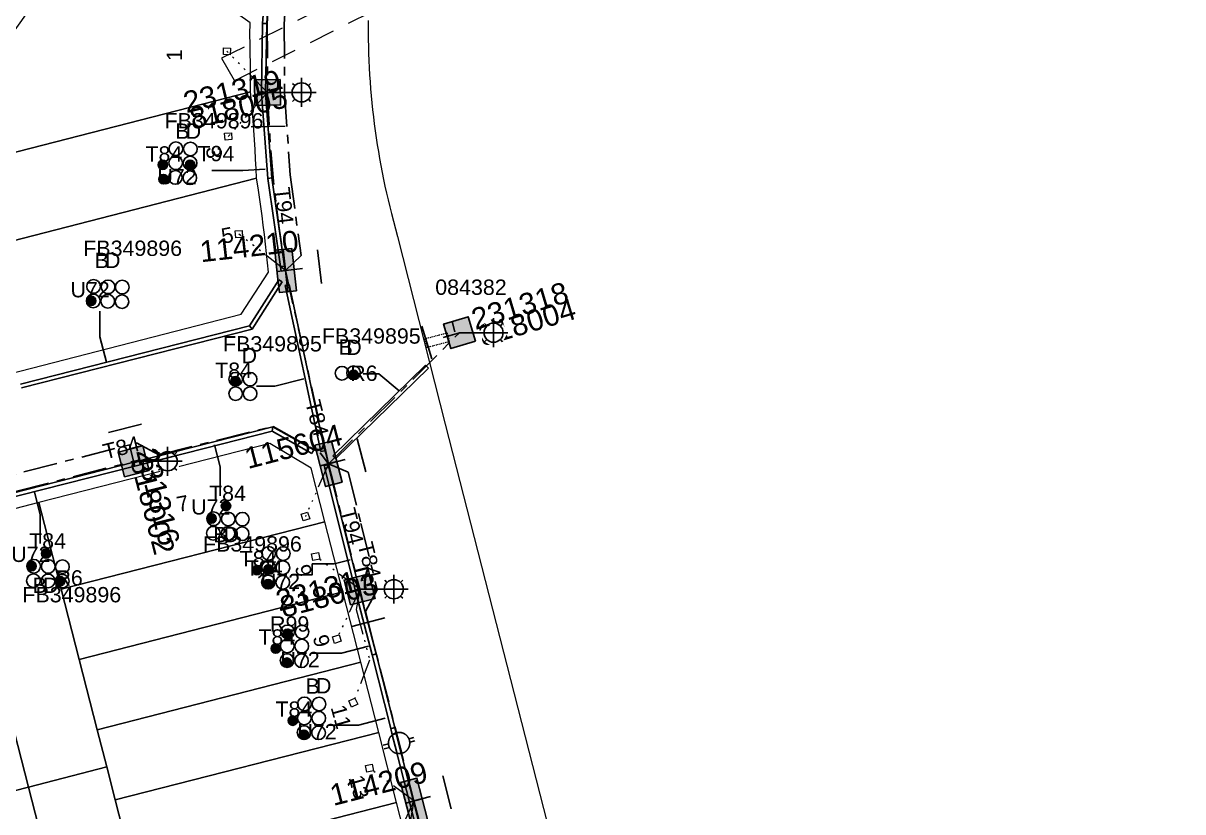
# Model space of a CAD drawing. Header units: metres. Extents: x 307635 to 308805, y 6256169 to 6257356.
# Drawn here: x 308350.6 to 308486.8, y 6256919.1 to 6257011.7 of the extents above; entities that cross this region are included whole.
import ezdxf
from ezdxf.enums import TextEntityAlignment as Align

# ---------------------------------------------------------------- set-up
doc = ezdxf.new("R2010")
doc.units = ezdxf.units.M
for name, pattern in [('Cable Exist UG', [7, 4, -1, 1, -1]), ('Dash', [5, 3, -2]), ('DASHED', [19.05, 12.7, -6.35]), ('HIDDEN2', [0.1875, 0.125, -0.0625]), ('PHANTOMX2', [6.6, 3, -0.75, 0.2, -0.75, 0.2, -0.75, 0.2, -0.75])]:
    doc.linetypes.add(name, pattern=pattern)
doc.layers.get('0').update_dxf_attribs({"color": 6})
doc.layers.get('Defpoints').update_dxf_attribs({"color": 250})
for name, color, linetype, lineweight in [('Cadastre Developer_SP_EXT', 98, 'Continuous', 15), ('Cadastre Land Parcels_SP_EXT', 118, 'Continuous', 15), ('Cadastre Other Property_SP_EXT', 138, 'DASHED', 15), ('Mains_LV_EXT', 163, 'Continuous', 25), ('Mains_LV_SL_EXT', 135, 'Continuous', 25), ('Services_SP_EXT', 42, 'PHANTOMX2', 20)]:
    doc.layers.add(name, color=color, linetype=linetype, lineweight=lineweight)
for name, color, linetype in [('Duct_SP_EXT', 30, 'Continuous'), ('Equip_LV_EXT', 7, 'Continuous'), ('Equip_SP_SL_EXT', 7, 'Continuous'), ('SupportsUG_SP_LV_EXT', 7, 'Continuous'), ('SupportsUG_SP_LV_SL_EXT', 7, 'Continuous')]:
    doc.layers.add(name, color=color, linetype=linetype)
doc.layers.add('UNKNOWN_FEATURES', color=1, linetype='DASHED', plot=False)
doc.styles.add('COLUMN_LABEL', font='arial.ttf', dxfattribs={"height": 2})
doc.styles.add('iecARIAL', font='arial.ttf', dxfattribs={"height": 2})
doc.styles.add('POLE_LABEL', font='arial.ttf', dxfattribs={"height": 2})
doc.styles.add('SL_LABEL', font='arial.ttf', dxfattribs={"height": 2})
doc.styles.get("Standard").update_dxf_attribs({"font": 'arial.ttf'})

# ---------------------------------------------------------------- blocks, each defined once
blk = doc.blocks.new('COLUMN_EXT')
blk.add_hatch(color=256).paths.add_polyline_path([(1.5, -1.5), (1.5, 1.5), (-1.5, 1.5), (-1.5, -1.5)])
blk.add_lwpolyline([(1.5, 1.5), (-1.5, 1.5), (-1.5, -1.5), (1.5, -1.5)], close=True)
at = {"layer": 'Defpoints', "flags": 128}
for points in [[(0, 0), (0, -2)], [(2, -4), (-2, -4)]]:
    blk.add_lwpolyline(points, dxfattribs=at)
at = {"flags": 9}
for tag, p in [('STREETNAME', (-1.81, 1.6)), ('LOCATION', (-1.81, 1.4)), ('SUBURB', (-1.81, 1.8)), ('NOTES', (-1.81, 2)), ('COLUMN_TYPE', (-1.81, 0.4)), ('OWNED_BY', (-1.81, 0.6)), ('LEGEND', (-1.81, 1.2)), ('USAGE', (-1.81, 1)), ('STATE', (-1.81, 0.8))]:
    blk.add_attdef(tag, text='', height=0.2, rotation=180, dxfattribs=at).set_placement(p, align=Align.MIDDLE_LEFT)
at = {"flags": 1}
blk.add_attdef('Z', (-1.81, 2.35), '', height=0.2, rotation=180, dxfattribs=at)
at = {"flags": 9}
for tag, style, p in [('STRUCTURE_PLANT_NUMBER', 'POLE_LABEL', (-1.81, -0.03)), ('STREET_CODE', 'COLUMN_LABEL', (-1.81, 0.2))]:
    blk.add_attdef(tag, text='', height=0.2, rotation=180, dxfattribs=dict(at, style=style)).set_placement(p, align=Align.MIDDLE_LEFT)
at = {"style": 'COLUMN_LABEL', "width": 0.9, "flags": 8}
blk.add_attdef('ASSET_NUM', text='', height=2, rotation=270, dxfattribs=at).set_placement((2, -4), align=Align.MIDDLE_LEFT)
blk = doc.blocks.new('PILLAR_EXT')
blk.add_hatch(color=256).paths.add_polyline_path([(2.5, -1), (2.5, 1), (-2.5, 1), (-2.5, -1)])
for p, q in [((2.5, 0), (-2.5, 0)), ((0, -1), (0, 1))]:
    blk.add_line(p, q)
at = {"ltscale": 10}
blk.add_line((-2.5, 0), (2.5, 0), dxfattribs=at)
blk.add_lwpolyline([(2.5, 1), (1.25, 1), (-1.25, 1), (-2.5, 1), (-2.5, -1), (2.5, -1)], close=True)
at = {"layer": 'Defpoints'}
for p, q in [((0, 0), (0, -2)), ((2, -4), (-2, -4))]:
    blk.add_line(p, q, dxfattribs=at)
for tag, p, flags in [('STREETNAME', (0, 1.8), 9), ('SUBURB', (0, 2), 1), ('PARENT', (0, 1.6), 9), ('NOTES', (0, 1.4), 9), ('SUPPORT_TYPE', (0, 0.6), 9), ('OWNED_BY', (0, 0.2), 9), ('LOCATION', (0, 1.2), 9), ('LEGEND', (0, 1), 9), ('USAGE', (0, 0.8), 9), ('STATE', (0, 0.4), 9)]:
    blk.add_attdef(tag, p, '', height=0.2, rotation=180, dxfattribs=dict(flags=flags))
at = {"width": 0.9, "flags": 8}
blk.add_attdef('ASSET_NUM', text='', height=2, rotation=270, dxfattribs=at).set_placement((2, -4), align=Align.MIDDLE_LEFT)
blk = doc.blocks.new('DUCT_EXT')
blk.add_circle((0, 0.8), 0.8)
at = {"flags": 1}
blk.add_attdef('Z', (0, 0), '', height=0.2, dxfattribs=at)
at = {"flags": 9}
for tag, p in [('DUCT_CODE', (0, 0)), ('XSECT_TYPE', (0, -0.2)), ('STATE', (0, -0.6)), ('FB_REFERENCE', (0, -0.4)), ('NOTES', (0, -0.8))]:
    blk.add_attdef(tag, text='', height=0.2, dxfattribs=at).set_placement(p, align=Align.MIDDLE_LEFT)
blk = doc.blocks.new('SL_LANTERN_EXT')
at = {"flags": 9}
for tag, p in [('LRATECODE', (-7.4, 0)), ('LOUTREACHVOCAB', (-7.2, 0)), ('LOUTREACH', (-7, 0)), ('LANTNUMBER', (-6.6, 0)), ('LNEW', (-6.4, 0)), ('LMASTVOCAB', (-6.2, 0)), ('LMAST', (-6, 0)), ('LLAMPVOCAB', (-5.8, 0)), ('LLAMP', (-5.6, 0)), ('LEXIST', (-5.4, 0)), ('LCHARGE3PERCENT', (-5.2, 0)), ('LCHARGE3', (-5, 0)), ('LCHARGE2PERCENT', (-4.8, 0)), ('LCHARGE2', (-4.6, 0)), ('LCHARGE1PERCENT', (-4.4, 0)), ('LCHARGE1', (-4.2, 0)), ('LCATEGORY', (-4, 0)), ('LBRACKETVOCAB', (-3.8, 0)), ('LBRACKET', (-3.6, 0)), ('LKINGHEIGHT', (-3.4, 0)), ('CREPLACE', (-3.2, 0)), ('CREMOVE', (-3, 0)), ('CNUMBER', (-2.8, 0)), ('CNEW', (-2.6, 0)), ('CEXIST', (-2.4, 0)), ('USAGE', (-2.2, 0)), ('STATE', (-2, 0)), ('OWNED_BY', (-1.8, 0)), ('ORIENTATION', (-1.6, 0)), ('OPERATING_VOLTAGE', (-1.4, 0)), ('NO_PHASES', (-1.2, 0)), ('LANTERN_TYPE', (-1, 0)), ('LANTERN_PURPOSE', (-0.8, 0)), ('CONTROL_TYPE', (-0.6, 0)), ('CONSTRUCTED_VOLTAGE', (-0.4, 0))]:
    blk.add_attdef(tag, text='', height=0.001, rotation=270, dxfattribs=at).set_placement(p, align=Align.MIDDLE_LEFT)
at = {"style": 'SL_LABEL', "flags": 9}
blk.add_attdef('STREET_CODE', text='', height=0.001, rotation=270, dxfattribs=at).set_placement((0, 0), align=Align.MIDDLE_LEFT)
at = {"flags": 1}
blk.add_attdef('Z', (0, 0), '', height=0.001, rotation=270, dxfattribs=at)
at = {"width": 0.9}
blk.add_attdef('LNUMBER', text='', height=1, dxfattribs=at).set_placement((7, -1), align=Align.MIDDLE_LEFT)
at = {"flags": 9}
for tag, p in [('LREMOVE', (0, -7.6)), ('LREPLACE', (0, -7.8)), ('LTYPE', (0, -8)), ('LTYPEVOCAB', (0, -8.2)), ('LEGEND', (0, -8.4)), ('SUBURB', (0, -8.6)), ('STREETNAME', (0, -8.8)), ('LOCATION', (0, -9)), ('NOTES', (0, -9.2)), ('MAINTAINED_BY', (0, -9.86))]:
    blk.add_attdef(tag, text='', height=0.001, dxfattribs=at).set_placement(p, align=Align.MIDDLE_LEFT)
blk.add_attdef('OPERATED_BY', (0, -9.61), '', height=0.001, dxfattribs=at)
blk.add_wipeout([(5.69, 0), (5.06, -1.06), (4, -1.69), (2.94, -1.06), (2.31, 0), (2.94, 1.06), (4, 1.69), (5.06, 1.06)])
for p, q in [((4, 1.69), (4, 0)), ((0, 0), (4, 0)), ((2.94, 1.06), (3.2, 0.8)), ((5.06, 1.06), (4.8, 0.8)), ((2.94, -1.06), (3.2, -0.8)), ((4, 0), (5.69, 0)), ((4, 0), (4, -1.69)), ((5.06, -1.06), (4.8, -0.8))]:
    blk.add_line(p, q)
blk.add_circle((4, 0), 1.12)
blk = doc.blocks.new('CCP_EXT')
at = {"flags": 9}
for tag, p in [('LEGEND', (0, -1.4)), ('STATE', (0, -1.8)), ('LIFE_SUPPORT', (0, -1.6)), ('NOTES', (0, -2))]:
    blk.add_attdef(tag, text='', height=0.2, dxfattribs=at).set_placement(p, align=Align.MIDDLE_LEFT)
blk.add_wipeout([(0, 0.57), (0.57, 0), (0, -0.57), (-0.57, 0)])
blk.add_lwpolyline([(-0.57, 0), (0, 0.57), (0.57, 0), (0, -0.57), (-0.57, 0)])
at = {"flags": 1}
blk.add_attdef('Z', (0, 0), '', height=0.2, dxfattribs=at)
at = {"flags": 9}
for tag, p in [('CCP_TYPE', (0, 0)), ('CONSTRUCTED_VOLTAGE', (0, -0.2)), ('OPERATING_VOLTAGE', (0, -0.6)), ('ORIENTATION', (0, -0.8)), ('OWNED_BY', (0, -1)), ('NO_PHASES', (0, -0.4)), ('USAGE', (0, -1.2))]:
    blk.add_attdef(tag, text='', height=0.2, dxfattribs=at).set_placement(p, align=Align.MIDDLE_LEFT)
blk = doc.blocks.new('LV_UG_LINKS_OPEN_EXT')
at = {"layer": 'Equip_LV_EXT'}
for tag, flags, p in [('OPERATING_VOLTAGE', 9, (3, -2.6)), ('ORIENTATION', 9, (3, -2.8)), ('STATE', 9, (3, -3)), ('SWITCH_TYPE', 9, (3, -3.2)), ('OWNED_BY', 9, (3, -3.8)), ('OPERATED_BY', 9, (3, -4)), ('USAGE', 9, (3, -3.4)), ('NOTES', 9, (3, -3.6)), ('TYPE', 9, (3, -4.6)), ('Z', 1, (3, -4.8)), ('MAINTAINED_BY', 9, (3, -4.2)), ('NUMBER_OF_PHASES', 9, (3, -4.4))]:
    blk.add_attdef(tag, text='', height=0.2, dxfattribs=dict(at, flags=flags)).set_placement(p, align=Align.MIDDLE_LEFT)
blk.add_wipeout([(4, 1.25), (3.97, 1.25), (3.94, 1.25), (3.91, 1.25), (3.88, 1.24), (3.85, 1.24), (3.82, 1.24), (3.79, 1.23), (3.76, 1.23), (3.73, 1.22), (3.7, 1.21), (3.67, 1.2), (3.64, 1.2), (3.61, 1.19), (3.58, 1.18), (3.55, 1.17), (3.52, 1.15), (3.49, 1.14), (3.47, 1.13), (3.44, 1.12), (3.41, 1.1), (3.38, 1.09), (3.36, 1.07), (3.33, 1.06), (3.31, 1.04), (3.28, 1.02), (3.26, 1), (3.23, 0.99), (3.21, 0.97), (3.18, 0.95), (3.16, 0.93), (3.14, 0.91), (3.12, 0.88), (3.09, 0.86), (3.07, 0.84), (3.05, 0.82), (3.03, 0.79), (3.01, 0.77), (3, 0.74), (2.98, 0.72), (2.96, 0.69), (2.94, 0.67), (2.93, 0.64), (2.91, 0.62), (2.9, 0.59), (2.88, 0.56), (2.87, 0.53), (2.86, 0.51), (2.85, 0.48), (2.83, 0.45), (2.82, 0.42), (2.81, 0.39), (2.8, 0.36), (2.8, 0.33), (2.79, 0.3), (2.78, 0.27), (2.77, 0.24), (2.77, 0.21), (2.76, 0.18), (2.76, 0.15), (2.76, 0.12), (2.75, 0.09), (2.75, 0.06), (2.75, 0.03), (2.75, 0), (2.75, -0.03), (2.75, -0.06), (2.75, -0.09), (2.76, -0.12), (2.76, -0.15), (2.76, -0.18), (2.77, -0.21), (2.77, -0.24), (2.78, -0.27), (2.79, -0.3), (2.8, -0.33), (2.8, -0.36), (2.81, -0.39), (2.82, -0.42), (2.83, -0.45), (2.85, -0.48), (2.86, -0.51), (2.87, -0.53), (2.88, -0.56), (2.9, -0.59), (2.91, -0.62), (2.93, -0.64), (2.94, -0.67), (2.96, -0.69), (2.98, -0.72), (3, -0.74), (3.01, -0.77), (3.03, -0.79), (3.05, -0.82), (3.07, -0.84), (3.09, -0.86), (3.12, -0.88), (3.14, -0.91), (3.16, -0.93), (3.18, -0.95), (3.21, -0.97), (3.23, -0.99), (3.26, -1), (3.28, -1.02), (3.31, -1.04), (3.33, -1.06), (3.36, -1.07), (3.38, -1.09), (3.41, -1.1), (3.44, -1.12), (3.47, -1.13), (3.49, -1.14), (3.52, -1.15), (3.55, -1.17), (3.58, -1.18), (3.61, -1.19), (3.64, -1.2), (3.67, -1.2), (3.7, -1.21), (3.73, -1.22), (3.76, -1.23), (3.79, -1.23), (3.82, -1.24), (3.85, -1.24), (3.88, -1.24), (3.91, -1.25), (3.94, -1.25), (3.97, -1.25), (4, -1.25), (4.03, -1.25), (4.06, -1.25), (4.09, -1.25), (4.12, -1.24), (4.15, -1.24), (4.18, -1.24), (4.21, -1.23), (4.24, -1.23), (4.27, -1.22), (4.3, -1.21), (4.33, -1.2), (4.36, -1.2), (4.39, -1.19), (4.42, -1.18), (4.45, -1.17), (4.48, -1.15), (4.51, -1.14), (4.53, -1.13), (4.56, -1.12), (4.59, -1.1), (4.62, -1.09), (4.64, -1.07), (4.67, -1.06), (4.69, -1.04), (4.72, -1.02), (4.74, -1), (4.77, -0.99), (4.79, -0.97), (4.82, -0.95), (4.84, -0.93), (4.86, -0.91), (4.88, -0.88), (4.91, -0.86), (4.93, -0.84), (4.95, -0.82), (4.97, -0.79), (4.99, -0.77), (5, -0.74), (5.02, -0.72), (5.04, -0.69), (5.06, -0.67), (5.07, -0.64), (5.09, -0.62), (5.1, -0.59), (5.12, -0.56), (5.13, -0.53), (5.14, -0.51), (5.15, -0.48), (5.17, -0.45), (5.18, -0.42), (5.19, -0.39), (5.2, -0.36), (5.2, -0.33), (5.21, -0.3), (5.22, -0.27), (5.23, -0.24), (5.23, -0.21), (5.24, -0.18), (5.24, -0.15), (5.24, -0.12), (5.25, -0.09), (5.25, -0.06), (5.25, -0.03), (5.25, 0), (5.25, 0.03), (5.25, 0.06), (5.25, 0.09), (5.24, 0.12), (5.24, 0.15), (5.24, 0.18), (5.23, 0.21), (5.23, 0.24), (5.22, 0.27), (5.21, 0.3), (5.2, 0.33), (5.2, 0.36), (5.19, 0.39), (5.18, 0.42), (5.17, 0.45), (5.15, 0.48), (5.14, 0.51), (5.13, 0.53), (5.12, 0.56), (5.1, 0.59), (5.09, 0.62), (5.07, 0.64), (5.06, 0.67), (5.04, 0.69), (5.02, 0.72), (5, 0.74), (4.99, 0.77), (4.97, 0.79), (4.95, 0.82), (4.93, 0.84), (4.91, 0.86), (4.88, 0.88), (4.86, 0.91), (4.84, 0.93), (4.82, 0.95), (4.79, 0.97), (4.77, 0.99), (4.74, 1), (4.72, 1.02), (4.69, 1.04), (4.67, 1.06), (4.64, 1.07), (4.62, 1.09), (4.59, 1.1), (4.56, 1.12), (4.53, 1.13), (4.51, 1.14), (4.48, 1.15), (4.45, 1.17), (4.42, 1.18), (4.39, 1.19), (4.36, 1.2), (4.33, 1.2), (4.3, 1.21), (4.27, 1.22), (4.24, 1.23), (4.21, 1.23), (4.18, 1.24), (4.15, 1.24), (4.12, 1.24), (4.09, 1.25), (4.06, 1.25), (4.03, 1.25)]).dxf.layer = 'Equip_LV_EXT'
for p, q in [((3.79, 1.86), (3.79, 1.23)), ((4.21, 1.86), (4.21, 1.23)), ((3.79, -1.23), (3.79, -1.86)), ((4.21, -1.23), (4.21, -1.86))]:
    blk.add_line(p, q, dxfattribs=at)
at = {"layer": 'Equip_LV_EXT', "flags": 128}
blk.add_lwpolyline([(4, 1.25), (3.97, 1.25), (3.94, 1.25), (3.91, 1.25), (3.88, 1.24), (3.85, 1.24), (3.82, 1.24), (3.79, 1.23), (3.76, 1.23), (3.73, 1.22), (3.7, 1.21), (3.67, 1.2), (3.64, 1.2), (3.61, 1.19), (3.58, 1.18), (3.55, 1.17), (3.52, 1.15), (3.49, 1.14), (3.47, 1.13), (3.44, 1.12), (3.41, 1.1), (3.38, 1.09), (3.36, 1.07), (3.33, 1.06), (3.31, 1.04), (3.28, 1.02), (3.26, 1), (3.23, 0.99), (3.21, 0.97), (3.18, 0.95), (3.16, 0.93), (3.14, 0.91), (3.12, 0.88), (3.09, 0.86), (3.07, 0.84), (3.05, 0.82), (3.03, 0.79), (3.01, 0.77), (3, 0.74), (2.98, 0.72), (2.96, 0.69), (2.94, 0.67), (2.93, 0.64), (2.91, 0.62), (2.9, 0.59), (2.88, 0.56), (2.87, 0.53), (2.86, 0.51), (2.85, 0.48), (2.83, 0.45), (2.82, 0.42), (2.81, 0.39), (2.8, 0.36), (2.8, 0.33), (2.79, 0.3), (2.78, 0.27), (2.77, 0.24), (2.77, 0.21), (2.76, 0.18), (2.76, 0.15), (2.76, 0.12), (2.75, 0.09), (2.75, 0.06), (2.75, 0.03), (2.75, 0), (2.75, -0.03), (2.75, -0.06), (2.75, -0.09), (2.76, -0.12), (2.76, -0.15), (2.76, -0.18), (2.77, -0.21), (2.77, -0.24), (2.78, -0.27), (2.79, -0.3), (2.8, -0.33), (2.8, -0.36), (2.81, -0.39), (2.82, -0.42), (2.83, -0.45), (2.85, -0.48), (2.86, -0.51), (2.87, -0.53), (2.88, -0.56), (2.9, -0.59), (2.91, -0.62), (2.93, -0.64), (2.94, -0.67), (2.96, -0.69), (2.98, -0.72), (3, -0.74), (3.01, -0.77), (3.03, -0.79), (3.05, -0.82), (3.07, -0.84), (3.09, -0.86), (3.12, -0.88), (3.14, -0.91), (3.16, -0.93), (3.18, -0.95), (3.21, -0.97), (3.23, -0.99), (3.26, -1), (3.28, -1.02), (3.31, -1.04), (3.33, -1.06), (3.36, -1.07), (3.38, -1.09), (3.41, -1.1), (3.44, -1.12), (3.47, -1.13), (3.49, -1.14), (3.52, -1.15), (3.55, -1.17), (3.58, -1.18), (3.61, -1.19), (3.64, -1.2), (3.67, -1.2), (3.7, -1.21), (3.73, -1.22), (3.76, -1.23), (3.79, -1.23), (3.82, -1.24), (3.85, -1.24), (3.88, -1.24), (3.91, -1.25), (3.94, -1.25), (3.97, -1.25), (4, -1.25), (4.03, -1.25), (4.06, -1.25), (4.09, -1.25), (4.12, -1.24), (4.15, -1.24), (4.18, -1.24), (4.21, -1.23), (4.24, -1.23), (4.27, -1.22), (4.3, -1.21), (4.33, -1.2), (4.36, -1.2), (4.39, -1.19), (4.42, -1.18), (4.45, -1.17), (4.48, -1.15), (4.51, -1.14), (4.53, -1.13), (4.56, -1.12), (4.59, -1.1), (4.62, -1.09), (4.64, -1.07), (4.67, -1.06), (4.69, -1.04), (4.72, -1.02), (4.74, -1), (4.77, -0.99), (4.79, -0.97), (4.82, -0.95), (4.84, -0.93), (4.86, -0.91), (4.88, -0.88), (4.91, -0.86), (4.93, -0.84), (4.95, -0.82), (4.97, -0.79), (4.99, -0.77), (5, -0.74), (5.02, -0.72), (5.04, -0.69), (5.06, -0.67), (5.07, -0.64), (5.09, -0.62), (5.1, -0.59), (5.12, -0.56), (5.13, -0.53), (5.14, -0.51), (5.15, -0.48), (5.17, -0.45), (5.18, -0.42), (5.19, -0.39), (5.2, -0.36), (5.2, -0.33), (5.21, -0.3), (5.22, -0.27), (5.23, -0.24), (5.23, -0.21), (5.24, -0.18), (5.24, -0.15), (5.24, -0.12), (5.25, -0.09), (5.25, -0.06), (5.25, -0.03), (5.25, 0), (5.25, 0.03), (5.25, 0.06), (5.25, 0.09), (5.24, 0.12), (5.24, 0.15), (5.24, 0.18), (5.23, 0.21), (5.23, 0.24), (5.22, 0.27), (5.21, 0.3), (5.2, 0.33), (5.2, 0.36), (5.19, 0.39), (5.18, 0.42), (5.17, 0.45), (5.15, 0.48), (5.14, 0.51), (5.13, 0.53), (5.12, 0.56), (5.1, 0.59), (5.09, 0.62), (5.07, 0.64), (5.06, 0.67), (5.04, 0.69), (5.02, 0.72), (5, 0.74), (4.99, 0.77), (4.97, 0.79), (4.95, 0.82), (4.93, 0.84), (4.91, 0.86), (4.88, 0.88), (4.86, 0.91), (4.84, 0.93), (4.82, 0.95), (4.79, 0.97), (4.77, 0.99), (4.74, 1), (4.72, 1.02), (4.69, 1.04), (4.67, 1.06), (4.64, 1.07), (4.62, 1.09), (4.59, 1.1), (4.56, 1.12), (4.53, 1.13), (4.51, 1.14), (4.48, 1.15), (4.45, 1.17), (4.42, 1.18), (4.39, 1.19), (4.36, 1.2), (4.33, 1.2), (4.3, 1.21), (4.27, 1.22), (4.24, 1.23), (4.21, 1.23), (4.18, 1.24), (4.15, 1.24), (4.12, 1.24), (4.09, 1.25), (4.06, 1.25), (4.03, 1.25)], close=True, dxfattribs=at)
at = {"layer": 'Equip_LV_EXT', "flags": 9}
for tag, p in [('ACTUAL_STATUS', (3.17, -1.67)), ('CONSTRUCTED_VOLTAGE', (3.17, -1.83)), ('NO_PHASES', (3.17, -2))]:
    blk.add_attdef(tag, text='', height=0.167, dxfattribs=at).set_placement(p, align=Align.MIDDLE_LEFT)
blk = doc.blocks.new('CABLE_LARGE_EXT')
h = blk.add_hatch(color=256)
edge = h.paths.add_edge_path()
edge.add_arc((0, 0.55), 0.55, 0, 360)
blk.add_circle((0, 0.55), 0.55)
at = {"flags": 1}
blk.add_attdef('Z', (0, 0), '', height=0.2, dxfattribs=at)
at = {"flags": 9}
for tag, p in [('COND_CODE', (0, 0)), ('STATE', (0, -0.4)), ('XSECT_SIZE', (0, -0.6)), ('FB_REFERENCE', (0, -0.2)), ('NOTES', (0, -0.8))]:
    blk.add_attdef(tag, text='', height=0.2, dxfattribs=at).set_placement(p, align=Align.MIDDLE_LEFT)

msp = doc.modelspace()

# ---------------------------------------------------------------- linework, layer by layer
at = {"layer": 'Cadastre Land Parcels_SP_EXT', "linetype": 'Continuous'}
for points in [[(308377.35, 6257003.68), (308377.35, 6257004.8), (308377.35, 6257005.92), (308377.33, 6257007.04), (308377.31, 6257008.17), (308377.29, 6257009.29), (308377.25, 6257010.41), (308377.3, 6257011.76), (308359.33, 6257024.56), (308341.61, 6256999.69), (308342.85, 6256994.84), (308377.35, 6257003.68)], [(308378.05, 6256993.52), (308378, 6256994.65), (308377.94, 6256995.78), (308377.88, 6256996.91), (308377.81, 6256998.04), (308377.73, 6256999.17), (308377.65, 6257000.3), (308377.56, 6257001.42), (308377.46, 6257002.55), (308377.35, 6257003.68), (308342.85, 6256994.84), (308345.33, 6256985.14), (308378.05, 6256993.52)], [(308376.26, 6256977.56), (308379.46, 6256982.5), (308379.35, 6256983.6), (308379.23, 6256984.71), (308379.11, 6256985.81), (308378.98, 6256986.92), (308378.84, 6256988.02), (308378.69, 6256989.12), (308378.54, 6256990.22), (308378.38, 6256991.32), (308378.22, 6256992.42), (308378.05, 6256993.52), (308345.33, 6256985.14), (308349.04, 6256970.58), (308376.26, 6256977.56)], [(308386.08, 6256953.2), (308384.47, 6256959.51), (308379.61, 6256962.4), (308352.5, 6256955.45), (308355.11, 6256945.27), (308386.08, 6256953.2)], [(308360.45, 6256924.42), (308359.33, 6256928.79), (308357.22, 6256937.03), (308355.11, 6256945.27), (308352.5, 6256955.45), (308343.3, 6256953.09), (308351.27, 6256922.04), (308360.45, 6256924.42)], [(308351.27, 6256922.04), (308343.3, 6256953.09), (308333.61, 6256950.61), (308341.59, 6256919.56), (308351.27, 6256922.04)], [(308388.19, 6256944.96), (308386.08, 6256953.2), (308355.11, 6256945.27), (308357.22, 6256937.03), (308388.19, 6256944.96)], [(308390.29, 6256936.71), (308388.19, 6256944.96), (308357.22, 6256937.03), (308359.33, 6256928.79), (308390.29, 6256936.71)], [(308392.4, 6256928.47), (308390.29, 6256936.71), (308359.33, 6256928.79), (308360.45, 6256924.42), (308361.44, 6256920.54), (308392.4, 6256928.47)], [(308394.5, 6256920.23), (308392.4, 6256928.47), (308361.44, 6256920.54), (308363.55, 6256912.3), (308394.5, 6256920.23)], [(308368.39, 6256893.4), (308365.66, 6256904.06), (308363.55, 6256912.3), (308361.44, 6256920.54), (308360.45, 6256924.42), (308351.27, 6256922.04), (308359.21, 6256891.05), (308368.39, 6256893.4)], [(308359.21, 6256891.05), (308351.27, 6256922.04), (308341.59, 6256919.56), (308349.53, 6256888.56), (308359.21, 6256891.05)], [(308396.61, 6256911.98), (308394.5, 6256920.23), (308363.55, 6256912.3), (308365.66, 6256904.06), (308396.61, 6256911.98)]]:
    msp.add_lwpolyline(points, close=True, dxfattribs=at)
msp.add_lwpolyline([(308391.16, 6257012.04), (308391.15, 6257011.47), (308391.15, 6257010.65), (308391.16, 6257009.82), (308391.18, 6257008.99), (308391.2, 6257008.16), (308391.24, 6257007.34), (308391.27, 6257006.51), (308391.32, 6257005.69), (308391.38, 6257004.86), (308391.44, 6257004.04), (308391.51, 6257003.21), (308391.59, 6257002.39), (308391.68, 6257001.57), (308391.77, 6257000.75), (308391.87, 6256999.93), (308391.98, 6256999.11), (308392.1, 6256998.29), (308392.22, 6256997.47), (308392.35, 6256996.66), (308392.49, 6256995.84), (308392.64, 6256995.03), (308392.8, 6256994.22), (308392.96, 6256993.4), (308393.13, 6256992.59), (308393.31, 6256991.79), (308393.49, 6256990.98), (308393.69, 6256990.18), (308393.89, 6256989.38), (308394.58, 6256986.68), (308400.21, 6256964.67), (308414.3, 6256909.6)], dxfattribs=at)
msp.add_lwpolyline([(308391.16, 6257012.04), (308391.15, 6257011.47), (308391.15, 6257010.65), (308391.16, 6257009.82), (308391.18, 6257008.99), (308391.2, 6257008.16), (308391.24, 6257007.34), (308391.27, 6257006.51), (308391.32, 6257005.69), (308391.38, 6257004.86), (308391.44, 6257004.04), (308391.51, 6257003.21), (308391.59, 6257002.39), (308391.68, 6257001.57), (308391.77, 6257000.75), (308391.87, 6256999.93), (308391.98, 6256999.11), (308392.1, 6256998.29), (308392.22, 6256997.47), (308392.35, 6256996.66), (308392.49, 6256995.84), (308392.64, 6256995.03), (308392.8, 6256994.22), (308392.96, 6256993.4), (308393.13, 6256992.59), (308393.31, 6256991.79), (308393.49, 6256990.98), (308393.69, 6256990.18), (308393.89, 6256989.38), (308394.58, 6256986.68), (308400.21, 6256964.67), (308414.3, 6256909.6)], dxfattribs=at)
at = {"layer": 'Cadastre Other Property_SP_EXT', "linetype": 'HIDDEN2'}
msp.add_lwpolyline([(308397.75, 6256974.65), (308398, 6256973.67), (308400.71, 6256974.38), (308400.46, 6256975.35), (308397.75, 6256974.65)], close=True, dxfattribs=at)
at = {"layer": 'Duct_SP_EXT'}
for p, q in [((308378.76, 6257011.7), (308378.89, 6257013.67)), ((308379.24, 6257011.68), (308379.36, 6257013.63)), ((308378.76, 6257011.7), (308379, 6257011.69)), ((308379.24, 6257011.68), (308379, 6257011.69)), ((308379.37, 6256993.51), (308379.61, 6256993.54)), ((308380.86, 6256983.15), (308379.37, 6256993.51)), ((308379.85, 6256993.56), (308379.61, 6256993.54)), ((308381.34, 6256983.21), (308379.85, 6256993.56)), ((308380.86, 6256983.15), (308381.1, 6256983.18)), ((308380.86, 6256983.15), (308381.1, 6256983.18)), ((308380.92, 6256982.64), (308380.86, 6256983.15)), ((308380.86, 6256983.15), (308380.86, 6256983.15)), ((308381.34, 6256983.21), (308381.1, 6256983.18)), ((308381.34, 6256983.2), (308381.1, 6256983.18)), ((308381.4, 6256982.69), (308381.16, 6256982.66)), ((308381.34, 6256983.2), (308381.34, 6256983.21)), ((308381.4, 6256982.69), (308381.34, 6256983.2)), ((308377.23, 6256976.22), (308380.66, 6256981.62)), ((308377.53, 6256975.8), (308381.07, 6256981.36)), ((308380.66, 6256981.62), (308380.86, 6256981.49)), ((308381.07, 6256981.36), (308380.86, 6256981.49)), ((308380.92, 6256982.64), (308381.16, 6256982.66)), ((308381.39, 6256980.95), (308381.63, 6256981)), ((308381.39, 6256980.95), (308385.58, 6256961.43)), ((308381.86, 6256981.05), (308381.63, 6256981)), ((308381.86, 6256981.05), (308386.05, 6256961.53)), ((308350.32, 6256969.37), (308377.23, 6256976.22)), ((308377.23, 6256976.22), (308377.38, 6256976.01)), ((308377.53, 6256975.8), (308377.38, 6256976.01)), ((308350.44, 6256968.91), (308377.53, 6256975.8)), ((308387.01, 6256960.96), (308397.88, 6256971.59)), ((308387.35, 6256960.62), (308398.22, 6256971.24)), ((308397.88, 6256971.59), (308398.05, 6256971.41)), ((308398.22, 6256971.24), (308398.05, 6256971.41)), ((308379.9, 6256963.83), (308379.93, 6256964.09)), ((308379.9, 6256963.83), (308384.54, 6256961.22)), ((308379.96, 6256964.34), (308379.93, 6256964.09)), ((308379.96, 6256964.34), (308384.78, 6256961.64)), ((308384.54, 6256961.22), (308384.66, 6256961.43)), ((308384.78, 6256961.64), (308384.66, 6256961.43)), ((308385.58, 6256961.43), (308385.81, 6256961.48)), ((308386.05, 6256961.53), (308385.81, 6256961.48)), ((308387.01, 6256960.96), (308387.18, 6256960.79)), ((308386, 6256959.79), (308386.23, 6256959.85)), ((308386, 6256959.79), (308386.08, 6256959.48)), ((308386.46, 6256959.91), (308386.23, 6256959.85)), ((308386.54, 6256959.6), (308386.31, 6256959.54)), ((308386.54, 6256959.6), (308386.31, 6256959.54)), ((308386.46, 6256959.91), (308386.54, 6256959.6)), ((308386.54, 6256959.6), (308386.54, 6256959.6)), ((308387.35, 6256960.62), (308387.18, 6256960.79)), ((308386.08, 6256959.48), (308386.31, 6256959.54)), ((308386.08, 6256959.48), (308386.31, 6256959.54)), ((308386.08, 6256959.48), (308386.08, 6256959.48)), ((308391.62, 6256937.56), (308391.85, 6256937.62)), ((308391.62, 6256937.56), (308391.85, 6256937.62)), ((308392.08, 6256937.68), (308391.85, 6256937.62)), ((308392.08, 6256937.68), (308391.85, 6256937.62)), ((308396.01, 6256920.29), (308396.24, 6256920.35)), ((308396.01, 6256920.29), (308396.24, 6256920.35)), ((308396.01, 6256920.29), (308398.05, 6256912.26)), ((308396.47, 6256920.41), (308396.24, 6256920.35)), ((308396.47, 6256920.41), (308396.24, 6256920.35)), ((308396.47, 6256920.41), (308398.51, 6256912.38))]:
    msp.add_line(p, q, dxfattribs=at)
for points in [[(308372.81, 6256994.42), (308376.42, 6256994.42), (308379.05, 6256994.59)], [(308359.66, 6256977.93), (308359.66, 6256974.93), (308360.43, 6256971.93)], [(308390.58, 6256970.57), (308392.39, 6256970.57), (308394.79, 6256968.56)], [(308378.03, 6256969.12), (308380.19, 6256969.12), (308383.61, 6256970)], [(308373.76, 6256956.23), (308373.76, 6256959.64), (308373.1, 6256962.24)], [(308352.64, 6256950.66), (308352.64, 6256954.07), (308351.98, 6256956.67)], [(308382.13, 6256946.98), (308384.59, 6256946.98), (308384.59, 6256948.25), (308387.15, 6256948.25), (308389.03, 6256948.74)], [(308378.29, 6256946.63), (308379.04, 6256947.3)], [(308384.59, 6256937.78), (308388.01, 6256937.78), (308391.19, 6256938.61)], [(308386.59, 6256929.31), (308390, 6256929.32), (308393.15, 6256930.14)]]:
    msp.add_lwpolyline(points, dxfattribs=at)
at = {"layer": 'Mains_LV_EXT', "linetype": 'Cable Exist UG'}
for points in [[(308381.46, 6256982.7), (308386.5, 6256960)], [(308396.53, 6256920.43), (308398.34, 6256913.36), (308398.34, 6256913.36), (308399.74, 6256907.63), (308402.18, 6256906.4), (308402.18, 6256906.4), (308402.38, 6256905.59), (308408.53, 6256882.33), (308410.99, 6256880.22), (308410.99, 6256880.22), (308413.34, 6256871.02), (308414.8, 6256865.34), (308411.25, 6256863.06)]]:
    msp.add_lwpolyline(points, dxfattribs=at)
at = {"layer": 'Services_SP_EXT'}
for points in [[(308396.53, 6256920.43), (308393.79, 6256914.57)], [(308396.53, 6256920.43), (308396.1, 6256918.01), (308396.1, 6256918.01), (308397.58, 6256912.23), (308395.64, 6256907.05)]]:
    msp.add_lwpolyline(points, dxfattribs=at)

# ---------------------------------------------------------------- block references
at = {"layer": 'Duct_SP_EXT'}
for name, p, rotation in [('DUCT_EXT', (308368.56, 6256996.2), 358.8809544387473), ('DUCT_EXT', (308370.27, 6256996.17), 358.8809544387473), ('DUCT_EXT', (308368.54, 6256994.54), 358.8809544387473), ('DUCT_EXT', (308370.23, 6256994.51), 358.8809544387473), ('DUCT_EXT', (308368.5, 6256992.83), 358.8809544387473), ('DUCT_EXT', (308370.2, 6256992.79), 358.8809544387473), ('DUCT_EXT', (308358.11, 6256980.85), 268.5575527366555), ('DUCT_EXT', (308359.82, 6256980.8), 268.5575527366555), ('DUCT_EXT', (308361.48, 6256980.77), 268.5575527366555), ('DUCT_EXT', (308358.07, 6256979.15), 268.5575527366555), ('CABLE_LARGE_EXT', (308358.07, 6256979.15), 269.9999999999998), ('DUCT_EXT', (308359.78, 6256979.11), 268.5575527366555), ('DUCT_EXT', (308361.45, 6256979.06), 268.5575527366555), ('CABLE_LARGE_EXT', (308373.91, 6256955.05), 269.9999999999998), ('DUCT_EXT', (308372.21, 6256953.57), 268.9279069678994), ('CABLE_LARGE_EXT', (308372.21, 6256953.57), 269.9999999999998), ('DUCT_EXT', (308373.92, 6256953.54), 268.9279069678994), ('DUCT_EXT', (308375.58, 6256953.52), 268.9279069678994), ('DUCT_EXT', (308372.17, 6256951.87), 268.9279069678994), ('DUCT_EXT', (308373.89, 6256951.84), 268.9279069678994), ('DUCT_EXT', (308375.56, 6256951.81), 268.9279069678994), ('CABLE_LARGE_EXT', (308352.78, 6256949.47), 269.9999999999998), ('DUCT_EXT', (308379.46, 6256948.69), 358.9279072340328), ('DUCT_EXT', (308381.17, 6256948.67), 358.9279072340328), ('DUCT_EXT', (308351.08, 6256948), 268.9279069678994), ('DUCT_EXT', (308352.79, 6256947.97), 268.9279069678994), ('DUCT_EXT', (308354.45, 6256947.94), 268.9279069678994), ('DUCT_EXT', (308379.44, 6256947.03), 358.9279072340328), ('CABLE_LARGE_EXT', (308351.08, 6256948), 269.9999999999998), ('DUCT_EXT', (308381.13, 6256947.01), 358.9279072340328), ('DUCT_EXT', (308351.05, 6256946.3), 268.9279069678994), ('DUCT_EXT', (308352.77, 6256946.27), 268.9279069678994), ('DUCT_EXT', (308354.43, 6256946.24), 268.9279069678994), ('CABLE_LARGE_EXT', (308354.43, 6256946.24), 269.9999999999998), ('DUCT_EXT', (308379.41, 6256945.32), 358.9279072340328), ('DUCT_EXT', (308381.11, 6256945.29), 358.9279072340328), ('DUCT_EXT', (308381.67, 6256939.48), 358.9279072340328), ('DUCT_EXT', (308383.37, 6256939.46), 358.9279072340328), ('DUCT_EXT', (308381.64, 6256937.82), 358.9279072340328), ('DUCT_EXT', (308383.34, 6256937.8), 358.9279072340328), ('DUCT_EXT', (308381.61, 6256936.11), 358.9279072340328), ('DUCT_EXT', (308383.31, 6256936.08), 358.9279072340328), ('DUCT_EXT', (308383.66, 6256931.02), 358.9279072340328), ('DUCT_EXT', (308385.37, 6256931), 358.9279072340328), ('DUCT_EXT', (308383.64, 6256929.36), 358.9279072340328), ('DUCT_EXT', (308385.34, 6256929.33), 358.9279072340328), ('DUCT_EXT', (308383.61, 6256927.65), 358.9279072340328), ('DUCT_EXT', (308385.31, 6256927.62), 358.9279072340328)]:
    msp.add_blockref(name, p, dxfattribs=dict(at, rotation=rotation))
for name, p in [('CABLE_LARGE_EXT', (308367.04, 6256994.57)), ('CABLE_LARGE_EXT', (308370.24, 6256994.57)), ('CABLE_LARGE_EXT', (308367.11, 6256992.87)), ('DUCT_EXT', (308375.59, 6256969.14)), ('DUCT_EXT', (308377.29, 6256969.14)), ('DUCT_EXT', (308388.08, 6256969.84)), ('DUCT_EXT', (308389.44, 6256969.89)), ('CABLE_LARGE_EXT', (308389.44, 6256969.9)), ('CABLE_LARGE_EXT', (308375.59, 6256969.14)), ('DUCT_EXT', (308375.59, 6256967.44)), ('DUCT_EXT', (308377.29, 6256967.44)), ('CABLE_LARGE_EXT', (308378.1, 6256946.97)), ('CABLE_LARGE_EXT', (308381.67, 6256939.48)), ('CABLE_LARGE_EXT', (308380.3, 6256937.76)), ('CABLE_LARGE_EXT', (308381.61, 6256936.11)), ('CABLE_LARGE_EXT', (308382.3, 6256929.3)), ('CABLE_LARGE_EXT', (308383.61, 6256927.65))]:
    msp.add_blockref(name, p, dxfattribs=at)
at = {"layer": 'SupportsUG_SP_LV_EXT'}
ref = msp.add_blockref('PILLAR_EXT', (308386.5, 6256960.01), dxfattribs=dict(at, rotation=104.4946655838833))
ref.add_attrib('ASSET_NUM', '115604', dxfattribs={"layer": '0', "height": 2.5, "rotation": 14.4947, "style": 'iecARIAL'}).set_placement((308388, 6256963.51), align=Align.MIDDLE_RIGHT)
at = {"layer": 'SupportsUG_SP_LV_SL_EXT'}
ref = msp.add_blockref('COLUMN_EXT', (308379.34, 6257003.61), dxfattribs=dict(at, rotation=0.9017502636478262))
ref.add_attrib('ASSET_NUM', '818005', dxfattribs={"layer": '0', "height": 2.5, "rotation": 12.9453, "style": 'COLUMN_LABEL'}).set_placement((308381.34, 6257004.36), align=Align.TOP_RIGHT)
ref = msp.add_blockref('COLUMN_EXT', (308401.88, 6256975.4), dxfattribs=dict(at, rotation=286.620756979714))
ref.add_attrib('ASSET_NUM', '818004', dxfattribs={"layer": '0', "height": 2.5, "rotation": 16.6208, "style": 'COLUMN_LABEL'}).set_placement((308403.88, 6256976.15), align=Align.TOP_LEFT)
ref = msp.add_blockref('COLUMN_EXT', (308363.61, 6256960.3), dxfattribs=dict(at, rotation=194.4116812344614))
ref.add_attrib('ASSET_NUM', '818002', dxfattribs={"layer": '0', "height": 2.5, "rotation": 284.4117, "style": 'COLUMN_LABEL'}).set_placement((308365.61, 6256961.05), align=Align.TOP_LEFT)
ref = msp.add_blockref('COLUMN_EXT', (308390.16, 6256945.28), dxfattribs=dict(at, rotation=14.44890234622185))
ref.add_attrib('ASSET_NUM', '818003', dxfattribs={"layer": '0', "height": 2.5, "rotation": 14.4489, "style": 'COLUMN_LABEL'}).set_placement((308392.16, 6256946.03), align=Align.MIDDLE_RIGHT)

# ---------------------------------------------------------------- texts
at = {"layer": 'Cadastre Land Parcels_SP_EXT'}
for s, rotation, p in [('1', 89.8479, (308369.3, 6257007.29)), ('3', 273.2748, (308372.13, 6256997.16)), ('5', 11.0928, (308374.1, 6256985.82)), ('7', 11.0942, (308368.86, 6256954.33)), ('9', 285.6634, (308382.52, 6256947.9)), ('9', 285.6634, (308384.62, 6256939.65)), ('11', 285.6616, (308386.73, 6256931.41)), ('13', 285.6634, (308388.83, 6256923.17))]:
    msp.add_text(s, height=1.8, rotation=rotation, dxfattribs=at).set_placement(p)
at = {"layer": 'Duct_SP_EXT'}
for s, p in [('FB349896', (308367.25, 6256999.38)), ('B', (308368.5, 6256998.16)), ('D', (308369.73, 6256998.16)), ('T84', (308365, 6256995.48)), ('U72', (308366.41, 6256992.82)), ('FB349896', (308357.7, 6256984.41)), ('B', (308359.03, 6256982.99)), ('D', (308360.25, 6256982.99)), ('U72', (308356.2, 6256979.55)), ('FB349895', (308385.72, 6256974.11)), ('FB349895', (308374.11, 6256973.19)), ('B', (308387.67, 6256972.8)), ('D', (308388.58, 6256972.78)), ('D', (308376.29, 6256971.82)), ('T84', (308373.19, 6256970.09)), ('R6', (308389.04, 6256969.74)), ('T84', (308372.47, 6256955.64)), ('U72', (308370.37, 6256954.05)), ('T84', (308351.34, 6256950.06)), ('FB349896', (308371.76, 6256949.7)), ('B', (308372.96, 6256950.8)), ('D', (308374.18, 6256950.8)), ('U72', (308349.24, 6256948.48)), ('R6', (308354.43, 6256945.71)), ('B', (308351.74, 6256944.84)), ('D', (308352.97, 6256944.84)), ('FB349896', (308350.55, 6256943.74)), ('T84', (308378.26, 6256938.77)), ('U72', (308380.85, 6256936.12)), ('B', (308383.81, 6256933.01)), ('D', (308385.02, 6256933.05)), ('T84', (308380.26, 6256930.3)), ('U72', (308382.84, 6256927.66))]:
    msp.add_text(s, height=1.8, dxfattribs=at).set_placement(p)
at = {"layer": 'Mains_LV_EXT'}
for s, rotation, p in [('T94', 276.4287, (308380.15, 6256992.36)), ('T84', 284.4947, (308383.74, 6256967.24)), ('T94', 284.4489, (308387.85, 6256954.54))]:
    msp.add_text(s, height=1.8, rotation=rotation, dxfattribs=at).set_placement(p)

# ---------------------------------------------------------------- next in the draw order: block references
at = {"layer": 'Equip_SP_SL_EXT'}
ref = msp.add_blockref('SL_LANTERN_EXT', (308379.34, 6257003.61), dxfattribs=at)
ref.add_attrib('ASSET_NUM', '231319', dxfattribs={"layer": '0', "height": 2.5, "rotation": 13.5515, "style": 'iecARIAL'}).set_placement((308380.84, 6257005.11), align=Align.MIDDLE_RIGHT)
ref = msp.add_blockref('SL_LANTERN_EXT', (308401.88, 6256975.4), dxfattribs=at)
ref.add_attrib('ASSET_NUM', '231318', dxfattribs={"layer": '0', "height": 2.5, "rotation": 16.6208, "style": 'iecARIAL'}).set_placement((308403.38, 6256976.9), align=Align.MIDDLE_LEFT)
ref = msp.add_blockref('SL_LANTERN_EXT', (308363.61, 6256960.3), dxfattribs=at)
ref.add_attrib('ASSET_NUM', '231316', dxfattribs={"layer": '0', "height": 2.5, "rotation": 283.8368, "style": 'iecARIAL'}).set_placement((308365.11, 6256961.8), align=Align.MIDDLE_LEFT)
ref = msp.add_blockref('SL_LANTERN_EXT', (308390.16, 6256945.28), dxfattribs=at)
ref.add_attrib('ASSET_NUM', '231317', dxfattribs={"layer": '0', "height": 2.5, "rotation": 14.4489, "style": 'iecARIAL'}).set_placement((308391.66, 6256946.78), align=Align.MIDDLE_RIGHT)
at = {"layer": 'Services_SP_EXT'}
for p, rotation in [((308374.57, 6257008.43), 312.9017502890683), ((308374.73, 6256998.44), 48.90175019075519), ((308375.98, 6256986.96), 318.3835267408893), ((308383.78, 6256953.82), 62.49466569857638), ((308387.48, 6256939.43), 62.44890237801167), ((308389.4, 6256931.97), 69.4556432003959), ((308391.31, 6256924.26), 326.3865799691409)]:
    msp.add_blockref('CCP_EXT', p, dxfattribs=dict(at, rotation=rotation))

# ---------------------------------------------------------------- next in the draw order: linework, layer by layer
at = {"layer": 'Cadastre Developer_SP_EXT', "linetype": 'Dash'}
msp.add_lwpolyline([(308375.46, 6257004.97), (308397.56, 6257016.13), (308397.56, 6257016.13, -0.164616), (308475.03, 6257028.92), (308475.03, 6257028.92), (308485.96, 6257026.32), (308498.52, 6257021.62), (308668.58, 6256954.39), (308669.8, 6256957.9), (308507.83, 6257021.69), (308492.26, 6257027.99), (308476.33, 6257032.25), (308476.33, 6257032.25, 0.143581), (308407.94, 6257024.47), (308407.94, 6257024.47), (308373.94, 6257007.63), (308375.46, 6257004.97)], format="xyb", close=True, dxfattribs=at)
at = {"layer": 'Duct_SP_EXT'}
for p, q in [((308378.61, 6257003.57), (308378.76, 6257011.7)), ((308379.09, 6257003.58), (308379.24, 6257011.68)), ((308378.61, 6257003.57), (308378.85, 6257003.58)), ((308378.61, 6257003.49), (308378.61, 6257003.57)), ((308378.61, 6257003.49), (308378.85, 6257003.5)), ((308378.61, 6257003.49), (308378.85, 6257003.5)), ((308379.37, 6256993.51), (308378.61, 6257003.49)), ((308379.09, 6257003.58), (308378.85, 6257003.58)), ((308379.09, 6257003.52), (308378.85, 6257003.5)), ((308379.09, 6257003.52), (308378.85, 6257003.5)), ((308379.09, 6257003.52), (308379.09, 6257003.58)), ((308379.85, 6256993.56), (308379.09, 6257003.52)), ((308363.62, 6256960.19), (308379.96, 6256964.34)), ((308363.74, 6256959.72), (308379.9, 6256963.83)), ((308343.71, 6256955.13), (308363.62, 6256960.19)), ((308343.83, 6256954.66), (308363.74, 6256959.72)), ((308363.62, 6256960.19), (308363.68, 6256959.95)), ((308363.62, 6256960.19), (308363.68, 6256959.95)), ((308363.74, 6256959.72), (308363.68, 6256959.95)), ((308363.74, 6256959.72), (308363.68, 6256959.95)), ((308386.54, 6256959.6), (308390.09, 6256945.31)), ((308389.63, 6256945.19), (308389.86, 6256945.25)), ((308389.63, 6256945.19), (308389.86, 6256945.25)), ((308389.63, 6256945.19), (308391.62, 6256937.56)), ((308390.09, 6256945.31), (308389.86, 6256945.25)), ((308390.09, 6256945.31), (308389.86, 6256945.25)), ((308390.09, 6256945.31), (308392.08, 6256937.68))]:
    msp.add_line(p, q, dxfattribs=at)
at = {"layer": 'Mains_LV_EXT', "linetype": 'Cable Exist UG'}
for points in [[(308381.42, 6257013.47), (308381.3, 6257011.6), (308381.34, 6257003.61), (308381.99, 6256993.94), (308383.27, 6256984.46), (308381.46, 6256982.7)], [(308342.96, 6256954.99), (308343.96, 6256957.32), (308343.96, 6256957.32), (308363.96, 6256962.45), (308366.56, 6256961.05), (308366.56, 6256961.05), (308379.98, 6256964.4), (308385.53, 6256961.29), (308386.5, 6256960)], [(308386.5, 6256960), (308390.16, 6256945.28)]]:
    msp.add_lwpolyline(points, dxfattribs=at)
msp.add_lwpolyline([(308381.46, 6256982.7, -0.032964), (308379.34, 6257003.76)], format="xyb", dxfattribs=at)
at = {"layer": 'Mains_LV_SL_EXT', "linetype": 'Cable Exist UG'}
for points in [[(308384.2, 6257033.28), (308383.88, 6257032.34), (308383.88, 6257032.34), (308383.17, 6257030.55), (308382.52, 6257028.76), (308381.93, 6257026.94), (308381.4, 6257025.1), (308380.93, 6257023.23), (308380.51, 6257021.34), (308380.15, 6257019.43), (308379.85, 6257017.5), (308379.61, 6257015.57), (308379.42, 6257013.62), (308379.3, 6257011.64), (308379.34, 6257003.61)], [(308386.5, 6256960), (308401.88, 6256975.4)], [(308342.96, 6256955), (308363.61, 6256960.3)]]:
    msp.add_lwpolyline(points, dxfattribs=at)
at = {"layer": 'Services_SP_EXT'}
for points in [[(308379.34, 6257003.61), (308374.57, 6257008.43)], [(308379.34, 6257003.61), (308374.73, 6256998.44)], [(308381.46, 6256982.7), (308375.98, 6256986.96)], [(308386.5, 6256960.01), (308383.78, 6256953.82)], [(308390.16, 6256945.28), (308387.48, 6256939.43)], [(308390.16, 6256945.28), (308389.74, 6256942.91), (308389.74, 6256942.91), (308391.33, 6256936.97), (308389.4, 6256931.97)], [(308396.53, 6256920.43), (308391.31, 6256924.26)]]:
    msp.add_lwpolyline(points, dxfattribs=at)
at = {"layer": 'UNKNOWN_FEATURES'}
msp.add_lwpolyline([(308401.03, 6256976.7), (308401.34, 6256975.49)], dxfattribs=at)

# ---------------------------------------------------------------- next in the draw order: block references
at = {"layer": 'Duct_SP_EXT'}
for p in [(308379.44, 6256947.03), (308379.41, 6256945.32)]:
    msp.add_blockref('CABLE_LARGE_EXT', p, dxfattribs=at)
at = {"layer": 'Equip_LV_EXT', "rotation": 104.3865796648629}
msp.add_blockref('LV_UG_LINKS_OPEN_EXT', (308395.78, 6256923.35), dxfattribs=at)
at = {"layer": 'Services_SP_EXT', "rotation": 326.4489022264511}
msp.add_blockref('CCP_EXT', (308384.99, 6256949.11), dxfattribs=at)
at = {"layer": 'SupportsUG_SP_LV_EXT'}
ref = msp.add_blockref('PILLAR_EXT', (308381.46, 6256982.7), dxfattribs=dict(at, rotation=96.3835267569039))
ref.add_attrib('ASSET_NUM', '114210', dxfattribs={"layer": '0', "height": 2.5, "rotation": 6.3835, "style": 'iecARIAL'}).set_placement((308382.96, 6256986.2), align=Align.MIDDLE_RIGHT)

# ---------------------------------------------------------------- next in the draw order: texts
at = {"layer": 'Cadastre Other Property_SP_EXT'}
msp.add_text('084382', height=1.8, dxfattribs=at).set_placement((308399.03, 6256979.84))
at = {"layer": 'Duct_SP_EXT'}
for s, p in [('T94', (308371.11, 6256995.53)), ('T84', (308376.06, 6256947.98)), ('T94', (308376.78, 6256946.86)), ('U72', (308378.54, 6256945.29)), ('R99', (308379.63, 6256940.3))]:
    msp.add_text(s, height=1.8, dxfattribs=at).set_placement(p)
at = {"layer": 'Mains_LV_EXT'}
for rotation, p in [(14.3773, (308360.29, 6256960.51)), (284.2271, (308389.9, 6256950.56))]:
    msp.add_text('T84', height=1.8, rotation=rotation, dxfattribs=at).set_placement(p)

# ---------------------------------------------------------------- next in the draw order: linework, layer by layer
at = {"layer": 'Duct_SP_EXT'}
for p, q in [((308386.08, 6256959.48), (308389.63, 6256945.19)), ((308391.62, 6256937.56), (308393.81, 6256928.91)), ((308392.08, 6256937.68), (308394.27, 6256929.03)), ((308393.81, 6256928.91), (308394.04, 6256928.97)), ((308393.81, 6256928.91), (308393.99, 6256928.19)), ((308393.99, 6256928.19), (308394.22, 6256928.25)), ((308393.99, 6256928.19), (308394.22, 6256928.25)), ((308394.27, 6256929.03), (308394.04, 6256928.97)), ((308394.45, 6256928.31), (308394.22, 6256928.25)), ((308394.45, 6256928.3), (308394.22, 6256928.25)), ((308394.27, 6256929.03), (308394.45, 6256928.3)), ((308394.45, 6256928.3), (308394.45, 6256928.31)), ((308394.45, 6256928.31), (308396.47, 6256920.41)), ((308393.99, 6256928.19), (308393.99, 6256928.19)), ((308393.99, 6256928.19), (308396.01, 6256920.29))]:
    msp.add_line(p, q, dxfattribs=at)
at = {"layer": 'Mains_LV_EXT', "linetype": 'Cable Exist UG'}
msp.add_lwpolyline([(308386.5, 6256960), (308388.82, 6256959.02), (308388.82, 6256959.02), (308390.31, 6256953), (308392.22, 6256945.19), (308390.83, 6256942.68), (308390.83, 6256942.68), (308394.33, 6256929.04), (308396.53, 6256920.43)], dxfattribs=at)
at = {"layer": 'Services_SP_EXT'}
msp.add_lwpolyline([(308390.16, 6256945.28), (308384.99, 6256949.11)], dxfattribs=at)

# ---------------------------------------------------------------- next in the draw order: block references
at = {"layer": 'SupportsUG_SP_LV_EXT'}
ref = msp.add_blockref('PILLAR_EXT', (308396.53, 6256920.43), dxfattribs=dict(at, rotation=104.3865796648629))
ref.add_attrib('ASSET_NUM', '114209', dxfattribs={"layer": '0', "height": 2.5, "rotation": 14.3866, "style": 'iecARIAL'}).set_placement((308398.03, 6256923.93), align=Align.MIDDLE_RIGHT)

doc.saveas('drawing.dxf')
